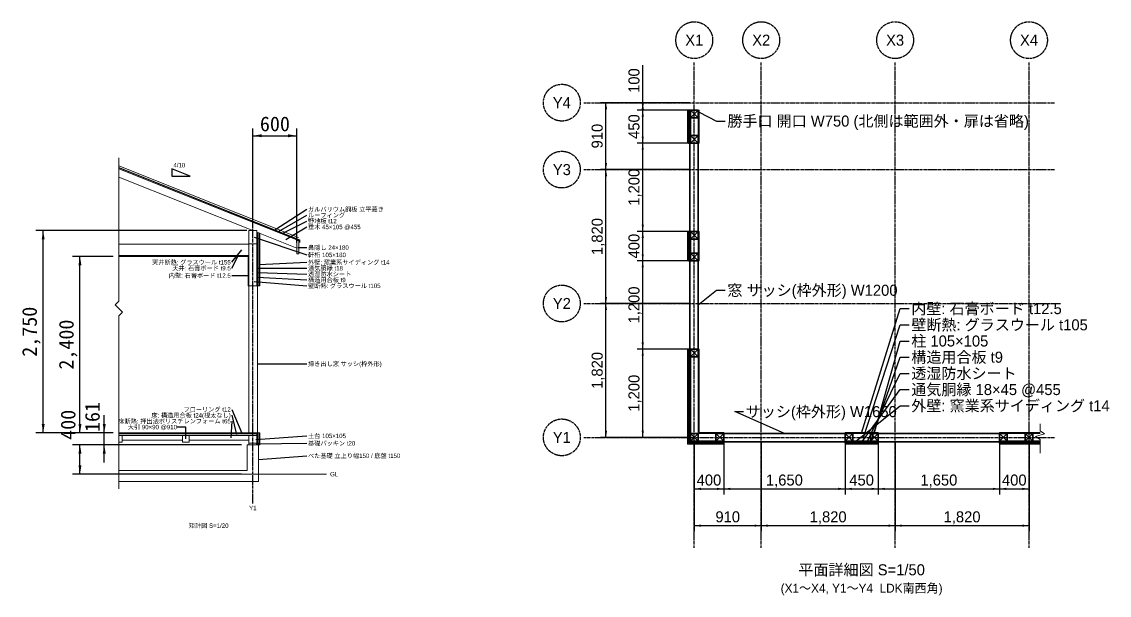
# Model space of a CAD drawing. Header units: millimetres. Extents: x -2900 to 61641, y -25289 to 10180.
# Drawn here: x 46859 to 61641, y -12146 to -4350 of the extents above; entities that cross this region are included whole.
import ezdxf
from ezdxf.enums import TextEntityAlignment as Align

# ---------------------------------------------------------------- set-up
doc = ezdxf.new("R2010")
doc.units = ezdxf.units.MM
doc.linetypes.add('CENTER', pattern=[50.8, 31.75, -6.35, 6.35, -6.35])
for name, color, linetype in [('DIM', 2, 'CONTINUOUS'), ('GRID', 1, 'CENTER'), ('TEXT', 7, 'CONTINUOUS')]:
    doc.layers.add(name, color=color, linetype=linetype)
for name, color, linetype, lineweight in [('KANA_CUT', 255, 'CONTINUOUS', 0), ('KANA_INS', 6, 'CONTINUOUS', 0), ('KANA_VIEW', 8, 'CONTINUOUS', 0), ('PD_CUT', 7, 'CONTINUOUS', 35), ('PD_INS', 6, 'CONTINUOUS', 13), ('PD_VIEW', 8, 'CONTINUOUS', 13)]:
    doc.layers.add(name, color=color, linetype=linetype, lineweight=lineweight)
doc.styles.add('kst32b', font='kst32b')
doc.dimstyles.new('PD50', dxfattribs={"dimtxt": 150, "dimasz": 90, "dimexe": 75, "dimexo": 60, "dimgap": 45, "dimtad": 0, "dimtoh": 1, "dimzin": 12, "dimdsep": 46, "dimcen": 0.09, "dimazin": 3, "dimtfac": 1, "dimtdec": 4, "dimtofl": 0, "dimtmove": 0, "dimatfit": 3, "dimfxl": 1, "dimtolj": 1, "dimtzin": 0, "dimarcsym": 0})
doc.dimstyles.get("Standard").update_dxf_attribs({"dimtxt": 200, "dimasz": 120, "dimexe": 100, "dimexo": 80, "dimgap": 60, "dimtad": 0, "dimtoh": 1, "dimzin": 12, "dimdsep": 46, "dimcen": 0.09, "dimazin": 3, "dimtfac": 1, "dimtdec": 4, "dimtofl": 0, "dimtmove": 0, "dimatfit": 3, "dimfxl": 1, "dimtolj": 1, "dimtzin": 0, "dimarcsym": 0})

# ---------------------------------------------------------------- blocks, each defined once
blk = doc.blocks.new('*D83')
at = {"layer": 'DIM', "color": 0, "linetype": 'ByBlock', "lineweight": -2}
for p, q in [((49845, -10100), (47550, -10100)), ((47650, -10500), (47650, -10100)), ((49845, -10500), (47550, -10500))]:
    blk.add_line(p, q, dxfattribs=at)
for points in [[(47650, -10100), (47670, -10220), (47630, -10220)], [(47650, -10500), (47630, -10380), (47670, -10380)]]:
    blk.add_solid(points, dxfattribs=at)
at = {"layer": 'DIM', "color": 0, "linetype": 'CONTINUOUS', "lineweight": -2, "insert": (47490, -9829), "char_height": 200, "width": 422.22, "attachment_point": 5, "rotation": 90}
blk.add_mtext('400', dxfattribs=at)
blk = doc.blocks.new('*D84')
at = {"layer": 'DIM', "color": 0, "linetype": 'ByBlock', "lineweight": -2}
for p, q in [((50000, -7109), (50000, -5800)), ((50000, -5900), (50600, -5900)), ((50600, -7349), (50600, -5800))]:
    blk.add_line(p, q, dxfattribs=at)
for points in [[(50000, -5900), (50120, -5880), (50120, -5920)], [(50600, -5900), (50480, -5920), (50480, -5880)]]:
    blk.add_solid(points, dxfattribs=at)
at = {"layer": 'DIM', "color": 0, "linetype": 'CONTINUOUS', "lineweight": -2, "insert": (50300, -5740), "char_height": 200, "width": 400, "attachment_point": 5}
blk.add_mtext('600', dxfattribs=at)
blk = doc.blocks.new('*D85')
at = {"layer": 'DIM', "color": 0, "linetype": 'ByBlock', "lineweight": -2}
for p, q in [((48100, -7539), (47550, -7539)), ((47650, -9939), (47650, -7539)), ((48100, -9939), (47550, -9939))]:
    blk.add_line(p, q, dxfattribs=at)
for points in [[(47650, -7539), (47670, -7659), (47630, -7659)], [(47650, -9939), (47630, -9819), (47670, -9819)]]:
    blk.add_solid(points, dxfattribs=at)
at = {"layer": 'DIM', "color": 0, "linetype": 'CONTINUOUS', "lineweight": -2, "insert": (47490, -8739), "char_height": 200, "width": 655.56, "attachment_point": 5, "rotation": 90}
blk.add_mtext('2,400', dxfattribs=at)
blk = doc.blocks.new('*D86')
at = {"layer": 'DIM', "color": 0, "linetype": 'ByBlock', "lineweight": -2}
for p, q in [((49920, -7189), (47050, -7189)), ((47150, -9939), (47150, -7189)), ((48100, -9939), (47050, -9939))]:
    blk.add_line(p, q, dxfattribs=at)
for points in [[(47150, -7189), (47170, -7309), (47130, -7309)], [(47150, -9939), (47130, -9819), (47170, -9819)]]:
    blk.add_solid(points, dxfattribs=at)
at = {"layer": 'DIM', "color": 0, "linetype": 'CONTINUOUS', "lineweight": -2, "insert": (46990, -8564), "char_height": 200, "width": 633.33, "attachment_point": 5, "rotation": 90}
blk.add_mtext('2,750', dxfattribs=at)
blk = doc.blocks.new('*D87')
at = {"layer": 'DIM', "color": 0, "linetype": 'ByBlock', "lineweight": -2}
for p, q in [((47980, -10340), (47980, -9699)), ((48100, -9939), (47880, -9939)), ((49845, -10100), (47880, -10100))]:
    blk.add_line(p, q, dxfattribs=at)
for points in [[(47980, -9939), (47960, -9819), (48000, -9819)], [(47980, -10100), (48000, -10220), (47960, -10220)]]:
    blk.add_solid(points, dxfattribs=at)
at = {"layer": 'DIM', "color": 0, "linetype": 'CONTINUOUS', "lineweight": -2, "insert": (47820, -9723), "char_height": 200, "width": 311.11, "attachment_point": 5, "rotation": 90}
blk.add_mtext('161', dxfattribs=at)
blk = doc.blocks.new('*D200')
at = {"layer": 'DIM', "color": 0, "linetype": 'ByBlock', "lineweight": -2}
for p, q in [((56000, -10060), (56000, -10775)), ((56400, -10060), (56400, -10775)), ((56000, -10700), (56400, -10700))]:
    blk.add_line(p, q, dxfattribs=at)
for points in [[(56000, -10700), (56090, -10715), (56090, -10685)], [(56400, -10700), (56310, -10685), (56310, -10715)]]:
    blk.add_solid(points, dxfattribs=at)
at = {"layer": 'DIM', "color": 0, "linetype": 'ByBlock', "lineweight": -2, "style": 'kst32b'}
blk.add_text('400', height=150, dxfattribs=at).set_placement((56200, -10580), align=Align.MIDDLE_CENTER)
blk = doc.blocks.new('*D201')
at = {"layer": 'DIM', "color": 0, "linetype": 'ByBlock', "lineweight": -2}
for p, q in [((56400, -10060), (56400, -10775)), ((58050, -10060), (58050, -10775)), ((56400, -10700), (58050, -10700))]:
    blk.add_line(p, q, dxfattribs=at)
for points in [[(56400, -10700), (56490, -10715), (56490, -10685)], [(58050, -10700), (57960, -10685), (57960, -10715)]]:
    blk.add_solid(points, dxfattribs=at)
at = {"layer": 'DIM', "color": 0, "linetype": 'ByBlock', "lineweight": -2, "style": 'kst32b'}
blk.add_text('1,650', height=150, dxfattribs=at).set_placement((57225, -10580), align=Align.MIDDLE_CENTER)
blk = doc.blocks.new('*D202')
at = {"layer": 'DIM', "color": 0, "linetype": 'ByBlock', "lineweight": -2}
for p, q in [((58050, -10060), (58050, -10775)), ((58500, -10060), (58500, -10775)), ((58050, -10700), (58500, -10700))]:
    blk.add_line(p, q, dxfattribs=at)
for points in [[(58050, -10700), (58140, -10715), (58140, -10685)], [(58500, -10700), (58410, -10685), (58410, -10715)]]:
    blk.add_solid(points, dxfattribs=at)
at = {"layer": 'DIM', "color": 0, "linetype": 'ByBlock', "lineweight": -2, "style": 'kst32b'}
blk.add_text('450', height=150, dxfattribs=at).set_placement((58275, -10580), align=Align.MIDDLE_CENTER)
blk = doc.blocks.new('*D203')
at = {"layer": 'DIM', "color": 0, "linetype": 'ByBlock', "lineweight": -2}
for p, q in [((58500, -10060), (58500, -10775)), ((60150, -10060), (60150, -10775)), ((58500, -10700), (60150, -10700))]:
    blk.add_line(p, q, dxfattribs=at)
for points in [[(58500, -10700), (58590, -10715), (58590, -10685)], [(60150, -10700), (60060, -10685), (60060, -10715)]]:
    blk.add_solid(points, dxfattribs=at)
at = {"layer": 'DIM', "color": 0, "linetype": 'ByBlock', "lineweight": -2, "style": 'kst32b'}
blk.add_text('1,650', height=150, dxfattribs=at).set_placement((59325, -10580), align=Align.MIDDLE_CENTER)
blk = doc.blocks.new('*D204')
at = {"layer": 'DIM', "color": 0, "linetype": 'ByBlock', "lineweight": -2}
for p, q in [((60150, -10060), (60150, -10775)), ((60550, -10060), (60550, -10775)), ((60150, -10700), (60550, -10700))]:
    blk.add_line(p, q, dxfattribs=at)
for points in [[(60150, -10700), (60240, -10715), (60240, -10685)], [(60550, -10700), (60460, -10685), (60460, -10715)]]:
    blk.add_solid(points, dxfattribs=at)
at = {"layer": 'DIM', "color": 0, "linetype": 'ByBlock', "lineweight": -2, "style": 'kst32b'}
blk.add_text('400', height=150, dxfattribs=at).set_placement((60350, -10580), align=Align.MIDDLE_CENTER)
blk = doc.blocks.new('*D205')
at = {"layer": 'DIM', "color": 0, "linetype": 'ByBlock', "lineweight": -2}
for p, q in [((56000, -10060), (56000, -11275)), ((56910, -10060), (56910, -11275)), ((56000, -11200), (56910, -11200))]:
    blk.add_line(p, q, dxfattribs=at)
for points in [[(56000, -11200), (56090, -11215), (56090, -11185)], [(56910, -11200), (56820, -11185), (56820, -11215)]]:
    blk.add_solid(points, dxfattribs=at)
at = {"layer": 'DIM', "color": 0, "linetype": 'ByBlock', "lineweight": -2, "style": 'kst32b'}
blk.add_text('910', height=150, dxfattribs=at).set_placement((56455, -11080), align=Align.MIDDLE_CENTER)
blk = doc.blocks.new('*D206')
at = {"layer": 'DIM', "color": 0, "linetype": 'ByBlock', "lineweight": -2}
for p, q in [((56910, -10060), (56910, -11275)), ((58730, -10060), (58730, -11275)), ((56910, -11200), (58730, -11200))]:
    blk.add_line(p, q, dxfattribs=at)
for points in [[(56910, -11200), (57000, -11215), (57000, -11185)], [(58730, -11200), (58640, -11185), (58640, -11215)]]:
    blk.add_solid(points, dxfattribs=at)
at = {"layer": 'DIM', "color": 0, "linetype": 'ByBlock', "lineweight": -2, "style": 'kst32b'}
blk.add_text('1,820', height=150, dxfattribs=at).set_placement((57820, -11080), align=Align.MIDDLE_CENTER)
blk = doc.blocks.new('*D207')
at = {"layer": 'DIM', "color": 0, "linetype": 'ByBlock', "lineweight": -2}
for p, q in [((58730, -10060), (58730, -11275)), ((60550, -10060), (60550, -11275)), ((58730, -11200), (60550, -11200))]:
    blk.add_line(p, q, dxfattribs=at)
for points in [[(58730, -11200), (58820, -11215), (58820, -11185)], [(60550, -11200), (60460, -11185), (60460, -11215)]]:
    blk.add_solid(points, dxfattribs=at)
at = {"layer": 'DIM', "color": 0, "linetype": 'ByBlock', "lineweight": -2, "style": 'kst32b'}
blk.add_text('1,820', height=150, dxfattribs=at).set_placement((59640, -11080), align=Align.MIDDLE_CENTER)
blk = doc.blocks.new('*D208')
at = {"layer": 'DIM', "color": 0, "linetype": 'ByBlock', "lineweight": -2}
for p, q in [((55940, -8800), (55225, -8800)), ((55300, -10000), (55300, -8800)), ((55940, -10000), (55225, -10000))]:
    blk.add_line(p, q, dxfattribs=at)
for points in [[(55300, -8800), (55285, -8890), (55315, -8890)], [(55300, -10000), (55315, -9910), (55285, -9910)]]:
    blk.add_solid(points, dxfattribs=at)
at = {"layer": 'DIM', "color": 0, "linetype": 'ByBlock', "lineweight": -2, "style": 'kst32b'}
blk.add_text('1,200', height=150, rotation=90, dxfattribs=at).set_placement((55180, -9400), align=Align.MIDDLE_CENTER)
blk = doc.blocks.new('*D209')
at = {"layer": 'DIM', "color": 0, "linetype": 'ByBlock', "lineweight": -2}
for p, q in [((55940, -7600), (55225, -7600)), ((55300, -8800), (55300, -7600)), ((55940, -8800), (55225, -8800))]:
    blk.add_line(p, q, dxfattribs=at)
for points in [[(55300, -7600), (55285, -7690), (55315, -7690)], [(55300, -8800), (55315, -8710), (55285, -8710)]]:
    blk.add_solid(points, dxfattribs=at)
at = {"layer": 'DIM', "color": 0, "linetype": 'ByBlock', "lineweight": -2, "style": 'kst32b'}
blk.add_text('1,200', height=150, rotation=90, dxfattribs=at).set_placement((55180, -8200), align=Align.MIDDLE_CENTER)
blk = doc.blocks.new('*D210')
at = {"layer": 'DIM', "color": 0, "linetype": 'ByBlock', "lineweight": -2}
for p, q in [((55940, -7200), (55225, -7200)), ((55300, -7600), (55300, -7200)), ((55940, -7600), (55225, -7600))]:
    blk.add_line(p, q, dxfattribs=at)
for points in [[(55300, -7200), (55285, -7290), (55315, -7290)], [(55300, -7600), (55315, -7510), (55285, -7510)]]:
    blk.add_solid(points, dxfattribs=at)
at = {"layer": 'DIM', "color": 0, "linetype": 'ByBlock', "lineweight": -2, "style": 'kst32b'}
blk.add_text('400', height=150, rotation=90, dxfattribs=at).set_placement((55180, -7400), align=Align.MIDDLE_CENTER)
blk = doc.blocks.new('*D211')
at = {"layer": 'DIM', "color": 0, "linetype": 'ByBlock', "lineweight": -2}
for p, q in [((55940, -6000), (55225, -6000)), ((55300, -7200), (55300, -6000)), ((55940, -7200), (55225, -7200))]:
    blk.add_line(p, q, dxfattribs=at)
for points in [[(55300, -6000), (55285, -6090), (55315, -6090)], [(55300, -7200), (55315, -7110), (55285, -7110)]]:
    blk.add_solid(points, dxfattribs=at)
at = {"layer": 'DIM', "color": 0, "linetype": 'ByBlock', "lineweight": -2, "style": 'kst32b'}
blk.add_text('1,200', height=150, rotation=90, dxfattribs=at).set_placement((55180, -6600), align=Align.MIDDLE_CENTER)
blk = doc.blocks.new('*D212')
at = {"layer": 'DIM', "color": 0, "linetype": 'ByBlock', "lineweight": -2}
for p, q in [((55940, -5550), (55225, -5550)), ((55300, -6000), (55300, -5550)), ((55940, -6000), (55225, -6000))]:
    blk.add_line(p, q, dxfattribs=at)
for points in [[(55300, -5550), (55285, -5640), (55315, -5640)], [(55300, -6000), (55315, -5910), (55285, -5910)]]:
    blk.add_solid(points, dxfattribs=at)
at = {"layer": 'DIM', "color": 0, "linetype": 'ByBlock', "lineweight": -2, "style": 'kst32b'}
blk.add_text('450', height=150, rotation=90, dxfattribs=at).set_placement((55180, -5775), align=Align.MIDDLE_CENTER)
blk = doc.blocks.new('*D213')
at = {"layer": 'DIM', "color": 0, "linetype": 'ByBlock', "lineweight": -2}
for p, q in [((55300, -5450), (55300, -4940)), ((55940, -5450), (55225, -5450)), ((55300, -5550), (55300, -5450)), ((55940, -5550), (55225, -5550))]:
    blk.add_line(p, q, dxfattribs=at)
for points in [[(55300, -5450), (55285, -5540), (55315, -5540)], [(55300, -5550), (55315, -5460), (55285, -5460)]]:
    blk.add_solid(points, dxfattribs=at)
at = {"layer": 'DIM', "color": 0, "linetype": 'ByBlock', "lineweight": -2, "style": 'kst32b'}
blk.add_text('100', height=150, rotation=90, dxfattribs=at).set_placement((55180, -5150), align=Align.MIDDLE_CENTER)
blk = doc.blocks.new('*D214')
at = {"layer": 'DIM', "color": 0, "linetype": 'ByBlock', "lineweight": -2}
for p, q in [((55940, -8180), (54725, -8180)), ((54800, -10000), (54800, -8180)), ((55940, -10000), (54725, -10000))]:
    blk.add_line(p, q, dxfattribs=at)
for points in [[(54800, -8180), (54785, -8270), (54815, -8270)], [(54800, -10000), (54815, -9910), (54785, -9910)]]:
    blk.add_solid(points, dxfattribs=at)
at = {"layer": 'DIM', "color": 0, "linetype": 'ByBlock', "lineweight": -2, "style": 'kst32b'}
blk.add_text('1,820', height=150, rotation=90, dxfattribs=at).set_placement((54680, -9090), align=Align.MIDDLE_CENTER)
blk = doc.blocks.new('*D215')
at = {"layer": 'DIM', "color": 0, "linetype": 'ByBlock', "lineweight": -2}
for p, q in [((55940, -6360), (54725, -6360)), ((54800, -8180), (54800, -6360)), ((55940, -8180), (54725, -8180))]:
    blk.add_line(p, q, dxfattribs=at)
for points in [[(54800, -6360), (54785, -6450), (54815, -6450)], [(54800, -8180), (54815, -8090), (54785, -8090)]]:
    blk.add_solid(points, dxfattribs=at)
at = {"layer": 'DIM', "color": 0, "linetype": 'ByBlock', "lineweight": -2, "style": 'kst32b'}
blk.add_text('1,820', height=150, rotation=90, dxfattribs=at).set_placement((54680, -7270), align=Align.MIDDLE_CENTER)
blk = doc.blocks.new('*D216')
at = {"layer": 'DIM', "color": 0, "linetype": 'ByBlock', "lineweight": -2}
for p, q in [((55940, -5450), (54725, -5450)), ((54800, -6360), (54800, -5450)), ((55940, -6360), (54725, -6360))]:
    blk.add_line(p, q, dxfattribs=at)
for points in [[(54800, -5450), (54785, -5540), (54815, -5540)], [(54800, -6360), (54815, -6270), (54785, -6270)]]:
    blk.add_solid(points, dxfattribs=at)
at = {"layer": 'DIM', "color": 0, "linetype": 'ByBlock', "lineweight": -2, "style": 'kst32b'}
blk.add_text('910', height=150, rotation=90, dxfattribs=at).set_placement((54680, -5905), align=Align.MIDDLE_CENTER)

msp = doc.modelspace()

# ---------------------------------------------------------------- linework, layer by layer
at = {"layer": 'DIM'}
msp.add_lwpolyline([(48900, -6350), (48900, -6450), (49150, -6450)], close=True, dxfattribs=at)
at = {"layer": 'GRID'}
for p, q in [((56000, -11500), (56000, -4900)), ((56910, -11500), (56910, -4900)), ((58730, -11500), (58730, -4900)), ((60550, -11500), (60550, -4900)), ((54500, -5450), (60900, -5450)), ((50000, -10900), (50000, -6100)), ((54500, -6360), (60900, -6360)), ((54500, -8180), (60900, -8180)), ((54500, -10000), (60900, -10000))]:
    msp.add_line(p, q, dxfattribs=at)
for centre in [(56000, -4600), (56910, -4600), (58730, -4600), (60550, -4600), (54200, -5450), (54200, -6360), (54200, -8180), (54200, -10000)]:
    msp.add_circle(centre, 250, dxfattribs=at)
at = {"layer": 'KANA_CUT'}
for points in [[(48180, -6347.913), (50624, -7325.513), (50624, -7312.589), (48180, -6334.989)], [(48180, -6461), (50000, -7189), (50052.5, -7189), (50052.5, -7210), (50600, -7429), (50600, -7315.913), (48180, -6347.913)], [(49947.5, -7369), (50052.5, -7369), (50052.5, -7189), (49947.5, -7189)], [(50052.5, -7939), (50061.5, -7939), (50061.5, -7213.6), (50052.5, -7210)], [(50061.5, -7939), (50079.5, -7939), (50079.5, -7220.8), (50061.5, -7213.6)], [(50600, -7505.513), (50624, -7505.513), (50624, -7325.513), (50600, -7325.513)], [(49947.5, -9939), (50061.5, -9939), (50061.5, -7939), (49947.5, -7939)], [(48180, -9975), (50052.5, -9975), (50052.5, -9951), (48180, -9951)], [(48180, -10065), (48225, -10065), (48225, -9975), (48180, -9975)], [(49045, -10065), (49135, -10065), (49135, -9975), (49045, -9975)], [(49947.5, -10080), (50052.5, -10080), (50052.5, -9975), (49947.5, -9975)], [(50052.5, -10080), (50061.5, -10080), (50061.5, -9939), (50052.5, -9939)], [(50061.5, -10080), (50079.5, -10080), (50079.5, -9939), (50061.5, -9939)], [(50075, -10600), (50075, -10100), (49925, -10100), (49925, -10450), (48180, -10450), (48180, -10600)], [(49947.5, -10100), (50052.5, -10100), (50052.5, -10080), (49947.5, -10080)]]:
    msp.add_lwpolyline(points, close=True, dxfattribs=at)
at = {"layer": 'KANA_INS'}
for points in [[(48180, -7529.5), (49947.5, -7529.5), (49947.5, -7374.5), (48180, -7374.5)], [(49947.5, -7939), (50052.5, -7939), (50052.5, -7369), (49947.5, -7369)], [(48225, -10040), (49045, -10040), (49045, -9975), (48225, -9975)], [(49135, -10040), (49947.5, -10040), (49947.5, -9975), (49135, -9975)]]:
    msp.add_lwpolyline(points, close=True, dxfattribs=at)
at = {"layer": 'KANA_VIEW'}
for p, q in [((48180, -6306.989), (50620, -7282.989)), ((48180, -6333.912), (50624, -7311.512)), ((50062.5, -7939), (50062.5, -7214)), ((50062.5, -10080), (50062.5, -9939)), ((47900, -10500), (51000, -10500))]:
    msp.add_line(p, q, dxfattribs=at)
for points in [[(48180, -10700), (48180, -8350), (48230, -8300), (48130, -8200), (48180, -8150), (48180, -6200)], [(48180, -6331.989), (50640, -7315.989), (50640, -7350)]]:
    msp.add_lwpolyline(points, dxfattribs=at)
for points in [[(50079.5, -7939), (50093.5, -7939), (50093.5, -7226.4), (50079.5, -7220.8)], [(48180, -7539), (49947.5, -7539), (49947.5, -7529.5), (48180, -7529.5)], [(49935, -7939), (49947.5, -7939), (49947.5, -7539), (49935, -7539)], [(48180, -9951), (50052.5, -9951), (50052.5, -9939), (48180, -9939)], [(50079.5, -10100), (50093.5, -10100), (50093.5, -9939), (50079.5, -9939)]]:
    msp.add_lwpolyline(points, close=True, dxfattribs=at)
at = {"layer": 'PD_CUT'}
for p, q in [((55947.5, -5655), (56052.5, -5550)), ((55947.5, -5550), (56052.5, -5655)), ((55947.5, -6000), (56052.5, -5895)), ((55947.5, -5895), (56052.5, -6000)), ((55947.5, -7305), (56052.5, -7200)), ((55947.5, -7200), (56052.5, -7305)), ((55947.5, -7600), (56052.5, -7495)), ((55947.5, -7495), (56052.5, -7600)), ((55947.5, -8905), (56052.5, -8800)), ((55947.5, -8800), (56052.5, -8905)), ((55947.5, -10052.5), (56052.5, -9947.5)), ((55947.5, -9947.5), (56052.5, -10052.5)), ((56295, -10052.5), (56400, -9947.5)), ((56295, -9947.5), (56400, -10052.5)), ((58050, -10052.5), (58155, -9947.5)), ((58050, -9947.5), (58155, -10052.5)), ((58395, -10052.5), (58500, -9947.5)), ((58395, -9947.5), (58500, -10052.5)), ((60150, -10052.5), (60255, -9947.5)), ((60150, -9947.5), (60255, -10052.5)), ((60497.5, -10052.5), (60602.5, -9947.5)), ((60497.5, -9947.5), (60602.5, -10052.5))]:
    msp.add_line(p, q, dxfattribs=at)
for points in [[(55938.5, -6000), (55947.5, -6000), (55947.5, -5550), (55938.5, -5550)], [(55947.5, -5655), (56052.5, -5655), (56052.5, -5550), (55947.5, -5550)], [(55920.5, -5927.5), (55920.5, -5882.5), (55938.5, -5882.5), (55938.5, -5927.5)], [(55947.5, -6000), (56052.5, -6000), (56052.5, -5895), (55947.5, -5895)], [(55920.5, -6000), (55920.5, -5955), (55938.5, -5955), (55938.5, -6000)], [(55938.5, -7200), (55938.5, -6000), (56052.5, -6000), (56052.5, -7200)], [(55920.5, -7245), (55920.5, -7200), (55938.5, -7200), (55938.5, -7245)], [(55938.5, -7600), (55947.5, -7600), (55947.5, -7200), (55938.5, -7200)], [(55947.5, -7305), (56052.5, -7305), (56052.5, -7200), (55947.5, -7200)], [(55920.5, -7292.5), (55920.5, -7247.5), (55938.5, -7247.5), (55938.5, -7292.5)], [(55947.5, -7600), (56052.5, -7600), (56052.5, -7495), (55947.5, -7495)], [(55920.5, -7600), (55920.5, -7555), (55938.5, -7555), (55938.5, -7600)], [(55938.5, -8800), (55938.5, -7600), (56052.5, -7600), (56052.5, -8800)], [(55920.5, -8845), (55920.5, -8800), (55938.5, -8800), (55938.5, -8845)], [(55938.5, -10061.5), (56400, -10061.5), (56400, -10052.5), (55947.5, -10052.5), (55947.5, -8800), (55938.5, -8800)], [(55947.5, -8905), (56052.5, -8905), (56052.5, -8800), (55947.5, -8800)], [(55920.5, -9112.5), (55920.5, -9067.5), (55938.5, -9067.5), (55938.5, -9112.5)], [(55920.5, -9567.5), (55920.5, -9522.5), (55938.5, -9522.5), (55938.5, -9567.5)], [(55920.5, -10061.5), (55938.5, -10061.5), (55938.5, -10016.5), (55920.5, -10016.5)], [(55947.5, -10052.5), (56052.5, -10052.5), (56052.5, -9947.5), (55947.5, -9947.5)], [(56295, -10052.5), (56400, -10052.5), (56400, -9947.5), (56295, -9947.5)], [(56400, -10061.5), (58050, -10061.5), (58050, -9947.5), (56400, -9947.5)], [(58050, -10052.5), (58155, -10052.5), (58155, -9947.5), (58050, -9947.5)], [(58395, -10052.5), (58500, -10052.5), (58500, -9947.5), (58395, -9947.5)], [(58500, -10061.5), (60150, -10061.5), (60150, -9947.5), (58500, -9947.5)], [(60150, -10052.5), (60255, -10052.5), (60255, -9947.5), (60150, -9947.5)], [(60497.5, -10052.5), (60602.5, -10052.5), (60602.5, -9947.5), (60497.5, -9947.5)], [(55920.5, -10079.5), (55965.5, -10079.5), (55965.5, -10061.5), (55920.5, -10061.5)], [(56355, -10079.5), (56400, -10079.5), (56400, -10061.5), (56355, -10061.5)], [(58050, -10061.5), (58500, -10061.5), (58500, -10052.5), (58050, -10052.5)], [(58050, -10079.5), (58095, -10079.5), (58095, -10061.5), (58050, -10061.5)], [(58252.5, -10079.5), (58297.5, -10079.5), (58297.5, -10061.5), (58252.5, -10061.5)], [(58455, -10079.5), (58500, -10079.5), (58500, -10061.5), (58455, -10061.5)], [(60150, -10079.5), (60195, -10079.5), (60195, -10061.5), (60150, -10061.5)], [(60527.5, -10079.5), (60572.5, -10079.5), (60572.5, -10061.5), (60527.5, -10061.5)]]:
    msp.add_lwpolyline(points, close=True, dxfattribs=at)
msp.add_lwpolyline([(60700, -10061.5), (60150, -10061.5), (60150, -10052.5), (60700, -10052.5)], dxfattribs=at)
at = {"layer": 'PD_INS'}
for points in [[(55947.5, -5895), (56052.5, -5895), (56052.5, -5655), (55947.5, -5655)], [(55947.5, -7495), (56052.5, -7495), (56052.5, -7305), (55947.5, -7305)], [(55947.5, -9947.5), (56052.5, -9947.5), (56052.5, -8905), (55947.5, -8905)], [(56052.5, -10052.5), (56295, -10052.5), (56295, -9947.5), (56052.5, -9947.5)], [(58155, -10052.5), (58395, -10052.5), (58395, -9947.5), (58155, -9947.5)], [(60255, -10052.5), (60497.5, -10052.5), (60497.5, -9947.5), (60255, -9947.5)]]:
    msp.add_lwpolyline(points, close=True, dxfattribs=at)
msp.add_lwpolyline([(60700, -10052.5), (60602.5, -10052.5), (60602.5, -9947.5), (60700, -9947.5)], dxfattribs=at)
at = {"layer": 'PD_VIEW'}
for p, q in [((55937.5, -6000), (55937.5, -5550)), ((55937.5, -7600), (55937.5, -7200)), ((58050, -10062.5), (58500, -10062.5)), ((60150, -10062.5), (60700, -10062.5))]:
    msp.add_line(p, q, dxfattribs=at)
for points in [[(55906.5, -6000), (55920.5, -6000), (55920.5, -5550), (55906.5, -5550)], [(56052.5, -6000), (56065, -6000), (56065, -5550), (56052.5, -5550)], [(55906.5, -7600), (55920.5, -7600), (55920.5, -7200), (55906.5, -7200)], [(56052.5, -7600), (56065, -7600), (56065, -7200), (56052.5, -7200)], [(55906.5, -10093.5), (56400, -10093.5), (56400, -10079.5), (55920.5, -10079.5), (55920.5, -8800), (55906.5, -8800)], [(56052.5, -9947.5), (56400, -9947.5), (56400, -9935), (56065, -9935), (56065, -8800), (56052.5, -8800)], [(58050, -9947.5), (58500, -9947.5), (58500, -9935), (58050, -9935)], [(58050, -10093.5), (58500, -10093.5), (58500, -10079.5), (58050, -10079.5)]]:
    msp.add_lwpolyline(points, close=True, dxfattribs=at)
for points in [[(55937.5, -8800), (55937.5, -10062.5), (56400, -10062.5)], [(60700, -10213.5), (60700, -10030), (60640, -9990), (60760, -9950), (60700, -9910), (60700, -9815)], [(60700, -9947.5), (60150, -9947.5), (60150, -9935), (60700, -9935)], [(60700, -10093.5), (60150, -10093.5), (60150, -10079.5), (60700, -10079.5)]]:
    msp.add_lwpolyline(points, dxfattribs=at)
at = {"layer": 'TEXT'}
for p, q in [((50300, -7180), (50735, -6900)), ((50350, -7201.9), (50735, -6980)), ((50400, -7229.4), (50735, -7060)), ((50450, -7312), (50735, -7140)), ((50020, -7280), (50735, -7520)), ((49715, -7620), (49850, -7450)), ((49715, -7700), (49800, -7534)), ((50612, -7420), (50735, -7420)), ((50086, -7650), (50735, -7620)), ((49715, -7800), (49941, -7800)), ((50057, -7820), (50735, -7860)), ((50062.5, -7760), (50735, -7780)), ((50070, -7700), (50735, -7700)), ((50020, -7880), (50735, -7940)), ((50061.5, -9000), (50735, -9000)), ((49715, -9620), (49850, -9945)), ((49715, -9700), (49780, -9963)), ((49715, -9780), (49700, -10007)), ((50040, -10030), (50735, -9980)), ((50045, -10090), (50735, -10080)), ((50075, -10300), (50735, -10250))]:
    msp.add_line(p, q, dxfattribs=at)
for points in [[(56065, -5580), (56300, -5700), (56420, -5700)], [(56052.5, -8200), (56300, -8000), (56420, -8000)], [(58275, -9941.25), (58800, -8250), (58920, -8250)], [(58300, -10000), (58800, -8470), (58920, -8470)], [(58447.5, -9947.5), (58800, -8690), (58920, -8690)], [(58400, -10057), (58800, -8910), (58920, -8910)], [(58350, -10062.5), (58800, -9130), (58920, -9130)], [(58275, -10070.5), (58800, -9350), (58920, -9350)], [(58150, -10086.5), (58800, -9570), (58920, -9570)], [(57225, -9947.5), (56550, -9650), (56670, -9650)], [(49090, -10020), (49090, -9860), (48960, -9860)]]:
    msp.add_lwpolyline(points, dxfattribs=at)

# ---------------------------------------------------------------- texts
at = {"layer": 'GRID', "style": 'kst32b'}
for s, p in [('X1', (56000, -4600)), ('X2', (56910, -4600)), ('X3', (58730, -4600)), ('X4', (60550, -4600)), ('Y4', (54200, -5450)), ('Y3', (54200, -6360)), ('Y2', (54200, -8180)), ('Y1', (54200, -10000))]:
    msp.add_text(s, height=150, dxfattribs=at).set_placement(p, align=Align.MIDDLE_CENTER)
at = {"layer": 'TEXT', "style": 'kst32b'}
for s, height, p in [('勝手口 開口 W750 (北側は範囲外・扉は省略)', 150, (56450, -5700)), ('ルーフィング', 60, (50750, -6980)), ('ガルバリウム鋼板 立平葺き', 60, (50750, -6900)), ('野地板 t12', 60, (50750, -7060)), ('垂木 45×105 @455', 60, (50750, -7140)), ('鼻隠し 24×180', 60, (50750, -7420)), ('軒桁 105×180', 60, (50750, -7520)), ('外壁: 窯業系サイディング t14', 60, (50750, -7620)), ('通気胴縁 t18', 60, (50750, -7700)), ('構造用合板 t9', 60, (50750, -7860)), ('透湿防水シート', 60, (50750, -7780)), ('壁断熱: グラスウール t105', 60, (50750, -7940)), ('窓 サッシ(枠外形) W1200', 150, (56450, -8000)), ('内壁: 石膏ボード t12.5', 150, (58950, -8250)), ('壁断熱: グラスウール t105', 150, (58950, -8470)), ('柱 105×105', 150, (58950, -8690)), ('構造用合板 t9', 150, (58950, -8910)), ('掃き出し窓 サッシ(枠外形)', 60, (50750, -9000)), ('透湿防水シート', 150, (58950, -9130)), ('通気胴縁 18×45 @455', 150, (58950, -9350)), ('サッシ(枠外形) W1650', 150, (56700, -9650)), ('外壁: 窯業系サイディング t14', 150, (58950, -9570)), ('大引 90×90 @910', 60, (48300, -9860)), ('基礎パッキン t20', 60, (50750, -10080)), ('土台 105×105', 60, (50750, -9980)), ('べた基礎 立上り幅150 / 底盤 t150', 60, (50750, -10250)), ('GL', 60, (51050, -10500))]:
    msp.add_text(s, height=height, dxfattribs=at).set_placement(p, align=Align.MIDDLE_LEFT)
msp.add_text('4/10', height=60, dxfattribs=at).set_placement((48920, -6330))
for s, p in [('天井断熱: グラスウール t155', (49700, -7620)), ('天井: 石膏ボード t9.5', (49700, -7700)), ('内壁: 石膏ボード t12.5', (49700, -7800)), ('フローリング t12', (49700, -9620)), ('床断熱: 押出法ポリスチレンフォーム t65', (49700, -9780)), ('床: 構造用合板 t24(根太なし)', (49700, -9700))]:
    msp.add_text(s, height=60, dxfattribs=at).set_placement(p, align=Align.MIDDLE_RIGHT)
msp.add_text('Y1', height=60, dxfattribs=at).set_placement((50000, -10930), align=Align.TOP_CENTER)
for s, height, p in [('矩計図 S=1/20', 60, (49400, -11200)), ('平面詳細図 S=1/50', 150, (58275, -11800)), ('(X1〜X4, Y1〜Y4  LDK南西角)', 120, (58275, -12050))]:
    msp.add_text(s, height=height, dxfattribs=at).set_placement(p, align=Align.MIDDLE_CENTER)

# ---------------------------------------------------------------- dimensions: what is measured, and where the dimension line sits
at = {"layer": 'DIM'}
dim = msp.add_linear_dim(base=(55300, -5550), p1=(56000, -5550), p2=(56000, -5450), angle=90, text='100', dimstyle='PD50', dxfattribs=at)
dim.commit()
dim.dimension.update_dxf_attribs({"geometry": '*D213', "text_midpoint": (55180, -5150), "dimtype": 160})
for base, p1, p2, text, dimstyle, picture, middle in [((54800, -6360), (56000, -6360), (56000, -5450), '910', 'PD50', '*D216', (54680, -5905)), ((55300, -6000), (56000, -6000), (56000, -5550), '450', 'PD50', '*D212', (55180, -5775)), ((55300, -7200), (56000, -7200), (56000, -6000), '1,200', 'PD50', '*D211', (55180, -6600)), ((54800, -8180), (56000, -8180), (56000, -6360), '1,820', 'PD50', '*D215', (54680, -7270)), ((47150, -8500), (48180, -9939), (50000, -7189), '2,750', 'Standard', '*D86', (46990, -8564)), ((55300, -7600), (56000, -7600), (56000, -7200), '400', 'PD50', '*D210', (55180, -7400)), ((47650, -8700), (48180, -9939), (48180, -7539), '2,400', 'Standard', '*D85', (47490, -8739)), ((55300, -8800), (56000, -8800), (56000, -7600), '1,200', 'PD50', '*D209', (55180, -8200)), ((54800, -10000), (56000, -10000), (56000, -8180), '1,820', 'PD50', '*D214', (54680, -9090)), ((55300, -10000), (56000, -10000), (56000, -8800), '1,200', 'PD50', '*D208', (55180, -9400))]:
    dim = msp.add_linear_dim(base=base, p1=p1, p2=p2, angle=90, text=text, dimstyle=dimstyle, dxfattribs=at)
    dim.commit()
    dim.dimension.update_dxf_attribs({"geometry": picture, "text_midpoint": middle})
dim = msp.add_linear_dim(base=(50300, -5900), p1=(50000, -7189), p2=(50600, -7429), dimstyle='Standard', dxfattribs=at)
dim.commit()
dim.dimension.update_dxf_attribs({"geometry": '*D84', "text_midpoint": (50300, -5740)})
for base, p1, p2, picture, middle in [((47980, -10000), (49925, -10100), (48180, -9939), '*D87', (47820, -10019.5)), ((47650, -10300), (49925, -10500), (49925, -10100), '*D83', (47490, -10300))]:
    dim = msp.add_linear_dim(base=base, p1=p1, p2=p2, angle=90, dimstyle='Standard', dxfattribs=at)
    dim.commit()
    dim.dimension.update_dxf_attribs({"geometry": picture, "text_midpoint": middle})
for base, p1, p2, text, picture, middle in [((56000, -10700), (56000, -10000), (56400, -10000), '400', '*D200', (56200, -10580)), ((56000, -11200), (56000, -10000), (56910, -10000), '910', '*D205', (56455, -11080)), ((56400, -10700), (56400, -10000), (58050, -10000), '1,650', '*D201', (57225, -10580)), ((56910, -11200), (56910, -10000), (58730, -10000), '1,820', '*D206', (57820, -11080)), ((58050, -10700), (58050, -10000), (58500, -10000), '450', '*D202', (58275, -10580)), ((58500, -10700), (58500, -10000), (60150, -10000), '1,650', '*D203', (59325, -10580)), ((58730, -11200), (58730, -10000), (60550, -10000), '1,820', '*D207', (59640, -11080)), ((60150, -10700), (60150, -10000), (60550, -10000), '400', '*D204', (60350, -10580))]:
    dim = msp.add_linear_dim(base=base, p1=p1, p2=p2, text=text, dimstyle='PD50', dxfattribs=at)
    dim.commit()
    dim.dimension.update_dxf_attribs({"geometry": picture, "text_midpoint": middle})

doc.saveas('drawing.dxf')
